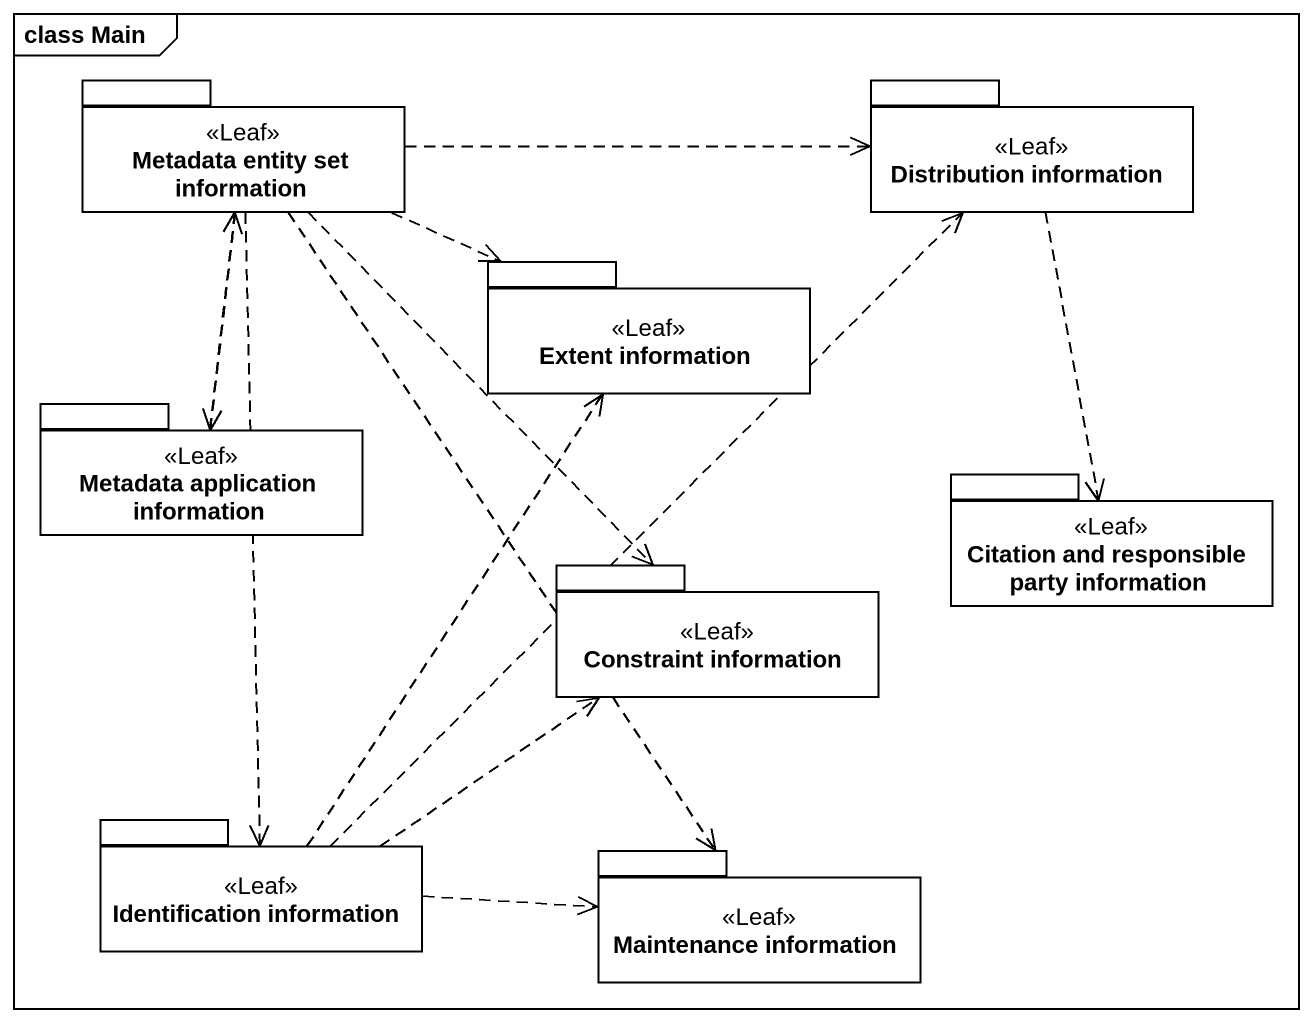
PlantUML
@startuml
mainframe class Main
package "Metadata entity set information" as Metadata_entity_set <<Leaf>> {
}
package "Distribution information" as Distribution_information <<Leaf>> {
}
package "Extent information" as Extent_information <<Leaf>> {
}
package "Metadata application information" as Metadata_application <<Leaf>> {
}
package "Constraint information" as Constraint_information <<Leaf>> {
}
package "Citation and responsible party information" as Citation_and_responsible <<Leaf>> {
}
package "Identification information" as Identification_information <<Leaf>> {
}
package "Maintenance information" as Maintenance_information <<Leaf>> {
}
Metadata_entity_set .right.> Distribution_information
Metadata_entity_set .right.> Extent_information
Metadata_entity_set ..> Metadata_application
Metadata_entity_set ..> Constraint_information
Metadata_entity_set ..> Identification_information
Metadata_entity_set ..> Maintenance_information
Distribution_information ..> Citation_and_responsible
Metadata_application .up.> Metadata_entity_set
Identification_information .up.> Distribution_information
Identification_information .up.> Extent_information
Identification_information .right.> Constraint_information
Identification_information .right.> Maintenance_information
@enduml
